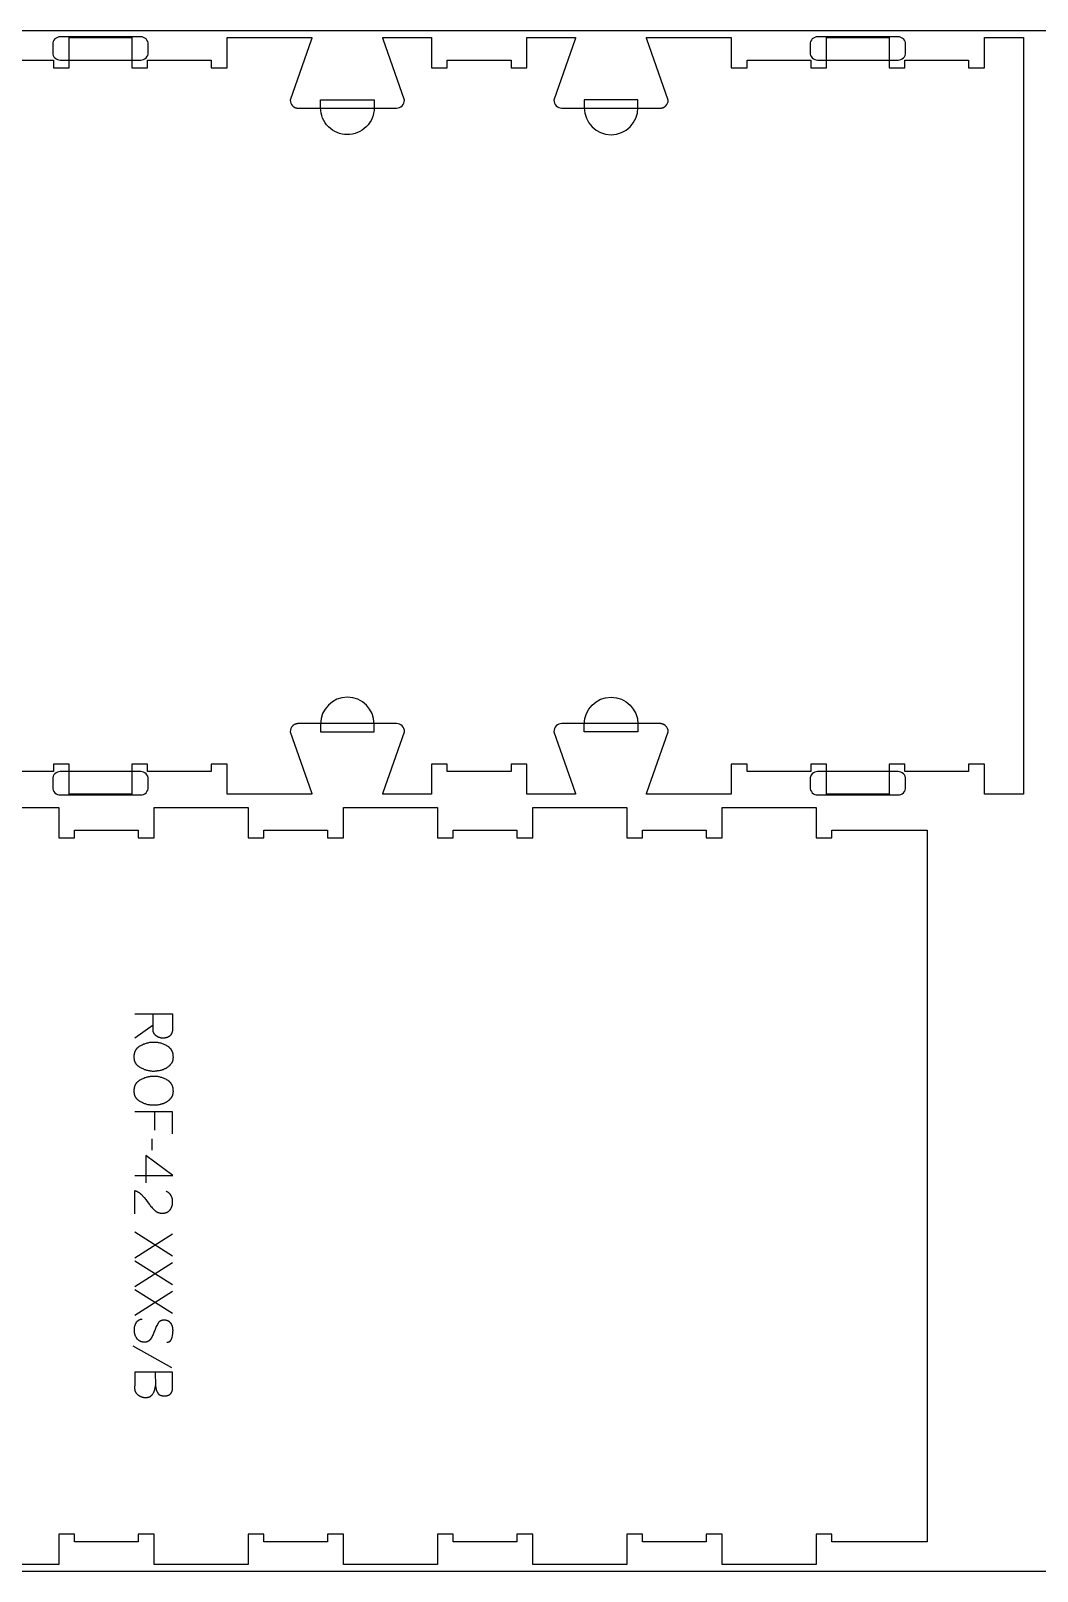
# Model space of a CAD drawing. Extents: x 0 to 4485, y 0 to 17041.
# Drawn here: x 1549 to 2346, y 11996 to 13216 of the extents above; entities that cross this region are included whole.
import ezdxf

# ---------------------------------------------------------------- set-up
doc = ezdxf.new("R2010")
doc.units = 0
for name, color, linetype in [('0_SHEET_SPRUCEPLY_2440X122', 1, 'CONTINUOUS'), ('1_ANYTOOL_1MMDEEP_LABELS_S', 2, 'CONTINUOUS'), ('4_ANYTOOL_CUTTHROUGH_OUTSI', 5, 'CONTINUOUS'), ('5_ANYTOOL_HALF_MILL_9MM_IN', 3, 'CONTINUOUS')]:
    doc.layers.add(name, color=color, linetype=linetype)

msp = doc.modelspace()

# ---------------------------------------------------------------- linework, layer by layer
at = {"layer": '0_SHEET_SPRUCEPLY_2440X122'}
msp.add_lwpolyline([(371.7, 13215.6), (371.7, 11995.6), (2811.7, 11995.6), (2811.7, 13215.6)], close=True, dxfattribs=at)
at = {"layer": '1_ANYTOOL_1MMDEEP_LABELS_S', "color": 2}
for points in [[(1631.5, 12437.1), (1661.5, 12437.1), (1661.5, 12425.8), (1661.5, 12425.3), (1661.5, 12424.8), (1661.5, 12424.6), (1661.4, 12424.4), (1661.4, 12424.1), (1661.4, 12423.9), (1661.4, 12423.7), (1661.3, 12423.5), (1661.3, 12423.3), (1661.2, 12423.1), (1661.2, 12422.9), (1661.1, 12422.7), (1661.1, 12422.5), (1661, 12422.3), (1661, 12422.1), (1660.9, 12421.9), (1660.8, 12421.8), (1660.7, 12421.6), (1660.7, 12421.4), (1660.6, 12421.2), (1660.5, 12421.1), (1660.4, 12420.9), (1660.3, 12420.8), (1660.2, 12420.6), (1660.1, 12420.5), (1660, 12420.3), (1659.9, 12420.2), (1659.8, 12420.1), (1659.7, 12419.9), (1659.6, 12419.8), (1659.4, 12419.7), (1659.3, 12419.6), (1659.2, 12419.4), (1659, 12419.3), (1658.9, 12419.2), (1658.7, 12419.1), (1658.6, 12419), (1658.4, 12418.9), (1658.3, 12418.8), (1658.1, 12418.8), (1658, 12418.7), (1657.8, 12418.6), (1657.6, 12418.5), (1657.5, 12418.4), (1657.3, 12418.4), (1657.1, 12418.3), (1656.9, 12418.2), (1656.7, 12418.2), (1656.5, 12418.1), (1656.3, 12418.1), (1656.1, 12418), (1655.9, 12418), (1655.7, 12418), (1655.5, 12417.9), (1655.3, 12417.9), (1655.1, 12417.9), (1654.8, 12417.9), (1654.6, 12417.8), (1654.2, 12417.8), (1653.7, 12417.8), (1653.5, 12417.8), (1653.3, 12417.8), (1653.1, 12417.8), (1653, 12417.8), (1652.8, 12417.9), (1652.6, 12417.9), (1652.5, 12417.9), (1652.3, 12417.9), (1652.1, 12418), (1651.9, 12418), (1651.8, 12418), (1651.6, 12418.1), (1651.5, 12418.1), (1651.3, 12418.2), (1651.1, 12418.2), (1651, 12418.3), (1650.8, 12418.3), (1650.6, 12418.4), (1650.5, 12418.4), (1650.3, 12418.5), (1650.2, 12418.6), (1650, 12418.7), (1649.8, 12418.7), (1649.7, 12418.8), (1649.5, 12418.9), (1649.4, 12419), (1649.2, 12419.1), (1649.1, 12419.2), (1648.9, 12419.3), (1648.8, 12419.4), (1648.6, 12419.5), (1648.5, 12419.6), (1648.3, 12419.7), (1648.2, 12419.8), (1648.1, 12419.9), (1647.9, 12420.1), (1647.8, 12420.2), (1647.7, 12420.3), (1647.6, 12420.4), (1647.4, 12420.6), (1647.3, 12420.7), (1647.2, 12420.8), (1647.1, 12421), (1647, 12421.1), (1646.9, 12421.2), (1646.9, 12421.4), (1646.8, 12421.5), (1646.7, 12421.7), (1646.6, 12421.8), (1646.6, 12422), (1646.5, 12422.1), (1646.4, 12422.3), (1646.4, 12422.4), (1646.3, 12422.6), (1646.3, 12422.8), (1646.2, 12422.9), (1646.2, 12423.1), (1646.2, 12423.3), (1646.1, 12423.5), (1646.1, 12423.6), (1646.1, 12423.8), (1646.1, 12424), (1646, 12424.2), (1646, 12426.1), (1646, 12428.1), (1646, 12437.1)], [(1646, 12428.1), (1631.5, 12417.7)], [(1661.5, 12341.9), (1661.5, 12359.5), (1631.5, 12359.5)], [(1647.5, 12345), (1647.5, 12359.5)], [(1645.4, 12329.2), (1645.3, 12338)], [(1631.5, 12309), (1661.6, 12308.9), (1640.2, 12324.9)], [(1640.2, 12324.9), (1640.2, 12303.2)], [(1631.6, 12278.7), (1631.6, 12297), (1632.1, 12296.9), (1632.3, 12296.8), (1632.5, 12296.7), (1632.7, 12296.6), (1632.9, 12296.6), (1633.2, 12296.5), (1633.4, 12296.4), (1633.6, 12296.3), (1633.8, 12296.2), (1634, 12296.1), (1634.2, 12295.9), (1634.4, 12295.8), (1634.6, 12295.7), (1634.8, 12295.6), (1635, 12295.5), (1635.2, 12295.3), (1635.4, 12295.2), (1635.5, 12295.1), (1635.7, 12294.9), (1635.9, 12294.8), (1636.1, 12294.6), (1636.3, 12294.5), (1636.4, 12294.3), (1636.6, 12294.2), (1636.8, 12294), (1636.9, 12293.9), (1637.1, 12293.7), (1637.3, 12293.5), (1637.4, 12293.3), (1637.7, 12293), (1639, 12291.5), (1640.2, 12290), (1641.3, 12288.5), (1642.4, 12287), (1643, 12286.2), (1643.6, 12285.5), (1644.1, 12284.8), (1644.7, 12284.1), (1645.3, 12283.4), (1645.9, 12282.8), (1646.5, 12282.2), (1647.2, 12281.6), (1647.3, 12281.4), (1647.5, 12281.3), (1647.6, 12281.1), (1647.8, 12281), (1648, 12280.9), (1648.1, 12280.8), (1648.3, 12280.6), (1648.5, 12280.5), (1648.6, 12280.4), (1648.8, 12280.3), (1649, 12280.2), (1649.2, 12280.1), (1649.4, 12280), (1649.6, 12280), (1649.7, 12279.9), (1649.9, 12279.8), (1650.1, 12279.7), (1650.3, 12279.7), (1650.5, 12279.6), (1650.7, 12279.5), (1650.9, 12279.5), (1651.1, 12279.4), (1651.3, 12279.4), (1651.5, 12279.4), (1651.7, 12279.3), (1652, 12279.3), (1652.2, 12279.3), (1652.4, 12279.2), (1652.6, 12279.2), (1652.8, 12279.2), (1653.1, 12279.2), (1653.3, 12279.2), (1653.5, 12279.2), (1653.8, 12279.2), (1654, 12279.2), (1654.3, 12279.2), (1654.5, 12279.3), (1654.7, 12279.3), (1655, 12279.3), (1655.2, 12279.4), (1655.4, 12279.4), (1655.6, 12279.5), (1655.8, 12279.5), (1656, 12279.6), (1656.2, 12279.6), (1656.4, 12279.7), (1656.6, 12279.8), (1656.8, 12279.8), (1657, 12279.9), (1657.2, 12280), (1657.4, 12280.1), (1657.6, 12280.2), (1657.7, 12280.3), (1657.9, 12280.4), (1658.1, 12280.5), (1658.2, 12280.6), (1658.4, 12280.8), (1658.6, 12280.9), (1658.7, 12281), (1658.9, 12281.1), (1659, 12281.3), (1659.1, 12281.4), (1659.3, 12281.6), (1659.4, 12281.7), (1659.5, 12281.9), (1659.7, 12282.1), (1659.8, 12282.2), (1659.9, 12282.4), (1660, 12282.6), (1660.1, 12282.7), (1660.2, 12282.9), (1660.3, 12283.1), (1660.4, 12283.3), (1660.5, 12283.4), (1660.6, 12283.6), (1660.7, 12283.8), (1660.8, 12284), (1660.8, 12284.2), (1660.9, 12284.4), (1661, 12284.6), (1661.1, 12284.8), (1661.1, 12285), (1661.2, 12285.2), (1661.2, 12285.4), (1661.3, 12285.6), (1661.3, 12285.8), (1661.3, 12286.1), (1661.4, 12286.3), (1661.4, 12286.5), (1661.4, 12286.7), (1661.5, 12287), (1661.5, 12287.2), (1661.5, 12287.4), (1661.5, 12287.6), (1661.5, 12288.1), (1661.5, 12288.5), (1661.5, 12288.9), (1661.5, 12289.2), (1661.4, 12289.6), (1661.4, 12289.9), (1661.3, 12290.2), (1661.3, 12290.6), (1661.2, 12290.9), (1661.1, 12291.2), (1661.1, 12291.3), (1661, 12291.5), (1661, 12291.6), (1660.9, 12291.8), (1660.9, 12291.9), (1660.8, 12292.1), (1660.7, 12292.2), (1660.7, 12292.4), (1660.6, 12292.5), (1660.5, 12292.7), (1660.5, 12292.8), (1660.4, 12292.9), (1660.3, 12293.1), (1660.2, 12293.2), (1660.2, 12293.3), (1660.1, 12293.5), (1660, 12293.6), (1659.9, 12293.7), (1659.8, 12293.8), (1659.7, 12294), (1659.6, 12294.1), (1659.5, 12294.2), (1659.4, 12294.3), (1659.3, 12294.4), (1659.2, 12294.6), (1659.1, 12294.7), (1659, 12294.8), (1658.9, 12294.9), (1658.8, 12295), (1658.6, 12295.1), (1658.5, 12295.2), (1658.4, 12295.3), (1658.1, 12295.5), (1657.9, 12295.7), (1657.6, 12295.9), (1657.3, 12296.1), (1657, 12296.3), (1656.7, 12296.4), (1656.4, 12296.6)], [(1661.5, 12245.1), (1631.5, 12264)], [(1631.5, 12243.8), (1661.5, 12262.8)], [(1661.5, 12222.3), (1631.5, 12241.2)], [(1631.5, 12221.1), (1661.5, 12240)], [(1661.5, 12199.6), (1631.5, 12218.5)], [(1631.5, 12198.4), (1661.5, 12217.3)], [(1656.9, 12177), (1657.1, 12177), (1657.2, 12177), (1657.3, 12177), (1657.4, 12177), (1657.5, 12177), (1657.6, 12177), (1657.7, 12177), (1657.7, 12177.1), (1657.8, 12177.1), (1657.9, 12177.1), (1658, 12177.1), (1658.1, 12177.1), (1658.2, 12177.2), (1658.2, 12177.2), (1658.3, 12177.2), (1658.4, 12177.2), (1658.5, 12177.3), (1658.5, 12177.3), (1658.6, 12177.3), (1658.7, 12177.3), (1658.8, 12177.4), (1658.8, 12177.4), (1658.9, 12177.5), (1659, 12177.5), (1659.1, 12177.5), (1659.1, 12177.6), (1659.2, 12177.6), (1659.3, 12177.7), (1659.3, 12177.7), (1659.4, 12177.8), (1659.4, 12177.8), (1659.5, 12177.9), (1659.6, 12177.9), (1659.6, 12178), (1659.7, 12178), (1659.7, 12178.1), (1659.8, 12178.2), (1659.9, 12178.2), (1659.9, 12178.3), (1660, 12178.3), (1660, 12178.4), (1660.1, 12178.5), (1660.1, 12178.5), (1660.2, 12178.6), (1660.2, 12178.7), (1660.3, 12178.8), (1660.3, 12178.8), (1660.4, 12178.9), (1660.4, 12179), (1660.4, 12179.1), (1660.5, 12179.2), (1660.6, 12179.3), (1660.6, 12179.5), (1660.7, 12179.7), (1660.8, 12179.9), (1660.9, 12180.1), (1660.9, 12180.3), (1661.1, 12181.1), (1661.3, 12181.9), (1661.5, 12182.7), (1661.6, 12183.4), (1661.7, 12183.8), (1661.7, 12184.2), (1661.8, 12184.6), (1661.8, 12184.9), (1661.8, 12185.3), (1661.8, 12185.7), (1661.9, 12186), (1661.9, 12186.4), (1661.9, 12186.6), (1661.8, 12186.8), (1661.8, 12187), (1661.8, 12187.2), (1661.8, 12187.3), (1661.8, 12187.5), (1661.8, 12187.7), (1661.7, 12187.9), (1661.7, 12188.1), (1661.7, 12188.3), (1661.6, 12188.5), (1661.6, 12188.6), (1661.6, 12188.8), (1661.5, 12189), (1661.5, 12189.2), (1661.4, 12189.3), (1661.3, 12189.5), (1661.3, 12189.7), (1661.2, 12189.9), (1661.1, 12190), (1661.1, 12190.2), (1661, 12190.4), (1660.9, 12190.5), (1660.8, 12190.7), (1660.7, 12190.9), (1660.7, 12191), (1660.6, 12191.2), (1660.5, 12191.4), (1660.4, 12191.5), (1660.3, 12191.7), (1660.1, 12191.8), (1660, 12192), (1659.9, 12192.1), (1659.8, 12192.3), (1659.7, 12192.4), (1659.6, 12192.6), (1659.4, 12192.7), (1659.3, 12192.8), (1659.2, 12193), (1659, 12193.1), (1658.9, 12193.2), (1658.7, 12193.3), (1658.6, 12193.4), (1658.4, 12193.5), (1658.3, 12193.6), (1658.1, 12193.7), (1658, 12193.8), (1657.8, 12193.9), (1657.7, 12193.9), (1657.5, 12194), (1657.3, 12194.1), (1657.1, 12194.1), (1657, 12194.2), (1656.8, 12194.2), (1656.6, 12194.3), (1656.4, 12194.3), (1656.2, 12194.4), (1656, 12194.4), (1655.8, 12194.4), (1655.6, 12194.4), (1655.4, 12194.5), (1655.2, 12194.5), (1655, 12194.5), (1654.8, 12194.5), (1654.6, 12194.5), (1654.4, 12194.5), (1654.2, 12194.5), (1654, 12194.4), (1653.8, 12194.4), (1653.6, 12194.4), (1653.4, 12194.3), (1653.2, 12194.3), (1653, 12194.3), (1652.8, 12194.2), (1652.7, 12194.1), (1652.5, 12194.1), (1652.4, 12194.1), (1652.3, 12194), (1652.2, 12194), (1652.2, 12193.9), (1652.1, 12193.9), (1652, 12193.9), (1651.9, 12193.8), (1651.8, 12193.8), (1651.7, 12193.7), (1651.7, 12193.7), (1651.6, 12193.6), (1651.5, 12193.6), (1651.4, 12193.5), (1651.4, 12193.5), (1651.3, 12193.4), (1651.2, 12193.4), (1651.2, 12193.3), (1651.1, 12193.3), (1651, 12193.2), (1650.9, 12193.1), (1650.9, 12193.1), (1650.8, 12193), (1650.7, 12193), (1650.7, 12192.9), (1650.6, 12192.8), (1650.4, 12192.6), (1650.3, 12192.5), (1650.2, 12192.3), (1650.1, 12192.2), (1650, 12192), (1649.9, 12191.8), (1649.8, 12191.7), (1649.4, 12190.9), (1649, 12190.2), (1648.6, 12189.5), (1648.3, 12188.7), (1647.9, 12187.9), (1647.6, 12187.1), (1647.3, 12186.3), (1647, 12185.5), (1646.7, 12184.7), (1646.3, 12183.9), (1646, 12183.1), (1645.6, 12182.3), (1645.2, 12181.6), (1644.9, 12180.8), (1644.4, 12180.1), (1644, 12179.4), (1643.9, 12179.3), (1643.8, 12179.1), (1643.7, 12179), (1643.6, 12178.9), (1643.6, 12178.8), (1643.5, 12178.7), (1643.4, 12178.7), (1643.4, 12178.6), (1643.3, 12178.5), (1643.2, 12178.5), (1643.2, 12178.4), (1643.1, 12178.3), (1643, 12178.3), (1643, 12178.2), (1642.9, 12178.2), (1642.8, 12178.1), (1642.8, 12178), (1642.7, 12178), (1642.6, 12177.9), (1642.5, 12177.9), (1642.5, 12177.8), (1642.4, 12177.8), (1642.3, 12177.7), (1642.2, 12177.7), (1642.1, 12177.7), (1642.1, 12177.6), (1642, 12177.6), (1641.9, 12177.5), (1641.8, 12177.5), (1641.7, 12177.5), (1641.6, 12177.4), (1641.6, 12177.4), (1641.5, 12177.4), (1641.4, 12177.3), (1641.3, 12177.3), (1641.2, 12177.3), (1641.1, 12177.2), (1640.9, 12177.2), (1640.7, 12177.1), (1640.5, 12177.1), (1640.3, 12177.1), (1640.1, 12177.1), (1639.9, 12177), (1639.7, 12177), (1639.5, 12177), (1639.3, 12177), (1639, 12177), (1638.8, 12177), (1638.6, 12177), (1638.4, 12177.1), (1638.1, 12177.1), (1637.9, 12177.1), (1637.7, 12177.2), (1637.5, 12177.2), (1637.3, 12177.2), (1637, 12177.3), (1636.8, 12177.3), (1636.6, 12177.4), (1636.4, 12177.5), (1636.2, 12177.5), (1636.1, 12177.6), (1635.9, 12177.7), (1635.7, 12177.8), (1635.5, 12177.9), (1635.3, 12178), (1635.2, 12178.1), (1635, 12178.2), (1634.8, 12178.3), (1634.7, 12178.4), (1634.5, 12178.5), (1634.4, 12178.7), (1634.2, 12178.8), (1634.1, 12178.9), (1633.9, 12179.1), (1633.8, 12179.2), (1633.7, 12179.4), (1633.5, 12179.5), (1633.4, 12179.7), (1633.3, 12179.9), (1633.2, 12180), (1633, 12180.2), (1632.8, 12180.6), (1632.6, 12180.9), (1632.4, 12181.3), (1632.2, 12181.7), (1632.1, 12182), (1631.9, 12182.4), (1631.8, 12182.6), (1631.8, 12182.8), (1631.7, 12183), (1631.7, 12183.2), (1631.6, 12183.4), (1631.5, 12183.6), (1631.5, 12183.8), (1631.5, 12184), (1631.4, 12184.2), (1631.4, 12184.4), (1631.3, 12184.6), (1631.3, 12184.8), (1631.3, 12185), (1631.2, 12185.2), (1631.2, 12185.6), (1631.2, 12186), (1631.2, 12186.4), (1631.2, 12186.8), (1631.2, 12187.2), (1631.2, 12187.6), (1631.3, 12188), (1631.3, 12188.4), (1631.4, 12188.8), (1631.4, 12189.2), (1631.5, 12189.6), (1631.6, 12190), (1631.8, 12190.3), (1631.9, 12190.7), (1632, 12191.1), (1632.2, 12191.4), (1632.3, 12191.8), (1632.5, 12192.1), (1632.7, 12192.5), (1632.8, 12192.6), (1632.9, 12192.8), (1633, 12193), (1633.1, 12193.1), (1633.2, 12193.3), (1633.4, 12193.4), (1633.5, 12193.5), (1633.6, 12193.7), (1633.7, 12193.8), (1633.9, 12193.9), (1634, 12194), (1634.1, 12194.1), (1634.2, 12194.2), (1634.2, 12194.2), (1634.3, 12194.3), (1634.4, 12194.3), (1634.5, 12194.4), (1634.5, 12194.4), (1634.6, 12194.5), (1634.7, 12194.5), (1634.7, 12194.6), (1634.8, 12194.6), (1634.9, 12194.6), (1635, 12194.7), (1635, 12194.7), (1635.1, 12194.8), (1635.2, 12194.8), (1635.3, 12194.8), (1635.4, 12194.9), (1635.4, 12194.9), (1635.5, 12194.9), (1635.6, 12194.9), (1635.8, 12195), (1635.9, 12195), (1636.1, 12195.1), (1636.3, 12195.1), (1636.5, 12195.1), (1636.6, 12195.2), (1636.8, 12195.2), (1637, 12195.2), (1637.2, 12195.2), (1637.4, 12195.2)], [(1661, 12156.7), (1630.3, 12173.9)], [(1661.5, 12153.3), (1631.5, 12153.3), (1631.5, 12143.6), (1631.4, 12141), (1631.4, 12140.8), (1631.4, 12140.6), (1631.4, 12140.4), (1631.4, 12140.1), (1631.5, 12139.9), (1631.5, 12139.7), (1631.5, 12139.5), (1631.5, 12139.3), (1631.6, 12139.1), (1631.6, 12138.9), (1631.7, 12138.7), (1631.7, 12138.5), (1631.8, 12138.3), (1631.9, 12138.1), (1631.9, 12137.9), (1632, 12137.8), (1632.1, 12137.6), (1632.2, 12137.4), (1632.3, 12137.2), (1632.4, 12137.1), (1632.5, 12136.9), (1632.6, 12136.7), (1632.7, 12136.6), (1632.8, 12136.4), (1633, 12136.3), (1633.1, 12136.1), (1633.2, 12136), (1633.4, 12135.8), (1633.5, 12135.7), (1633.7, 12135.5), (1633.9, 12135.4), (1634, 12135.3), (1634.2, 12135.1), (1634.4, 12135), (1634.5, 12134.9), (1634.7, 12134.8), (1634.9, 12134.7), (1635.1, 12134.6), (1635.2, 12134.5), (1635.4, 12134.4), (1635.6, 12134.3), (1635.8, 12134.2), (1636, 12134.1), (1636.1, 12134), (1636.3, 12133.9), (1636.5, 12133.9), (1636.7, 12133.8), (1636.9, 12133.7), (1637.1, 12133.7), (1637.3, 12133.6), (1637.5, 12133.5), (1637.6, 12133.5), (1637.8, 12133.4), (1638, 12133.4), (1638.2, 12133.4), (1638.4, 12133.3), (1638.6, 12133.3), (1638.8, 12133.3), (1639, 12133.2), (1639.2, 12133.2), (1639.4, 12133.2), (1639.6, 12133.2), (1639.8, 12133.2), (1640, 12133.2), (1640.3, 12133.2), (1640.5, 12133.2), (1640.8, 12133.2), (1641, 12133.2), (1641.3, 12133.3), (1641.5, 12133.3), (1641.7, 12133.3), (1641.9, 12133.4), (1642.2, 12133.4), (1642.4, 12133.5), (1642.6, 12133.5), (1642.8, 12133.6), (1643, 12133.7), (1643.2, 12133.8), (1643.4, 12133.8), (1643.5, 12133.9), (1643.6, 12134), (1643.7, 12134), (1643.8, 12134.1), (1643.9, 12134.1), (1644, 12134.2), (1644.1, 12134.2), (1644.2, 12134.3), (1644.2, 12134.3), (1644.3, 12134.4), (1644.4, 12134.5), (1644.5, 12134.5), (1644.6, 12134.6), (1644.6, 12134.6), (1644.7, 12134.7), (1644.8, 12134.8), (1644.9, 12134.8), (1644.9, 12134.9), (1645, 12135), (1645.1, 12135), (1645.1, 12135.1), (1645.2, 12135.2), (1645.3, 12135.3), (1645.4, 12135.4), (1645.5, 12135.6), (1645.7, 12135.8), (1645.8, 12135.9), (1645.9, 12136.1), (1646.1, 12136.5), (1646.3, 12136.9), (1646.5, 12137.2), (1646.7, 12137.6), (1646.9, 12138), (1647, 12138.4), (1647.2, 12138.8), (1647.3, 12139.2), (1647.4, 12139.6), (1647.5, 12140.1), (1647.6, 12140.5), (1647.7, 12140.9), (1647.8, 12141.4), (1647.9, 12141.8), (1647.9, 12142.3), (1648, 12142.7)], [(1647.8, 12153.3), (1648, 12142.7), (1648, 12142.3), (1648, 12141.9), (1648.1, 12141.5), (1648.1, 12141.1), (1648.2, 12140.8), (1648.3, 12140.4), (1648.4, 12140), (1648.5, 12139.7), (1648.6, 12139.3), (1648.7, 12139), (1648.8, 12138.6), (1648.9, 12138.3), (1649.1, 12138), (1649.2, 12137.6), (1649.4, 12137.3), (1649.5, 12137), (1649.6, 12136.9), (1649.6, 12136.8), (1649.7, 12136.8), (1649.7, 12136.7), (1649.8, 12136.6), (1649.8, 12136.5), (1649.9, 12136.5), (1649.9, 12136.4), (1650, 12136.3), (1650, 12136.3), (1650.1, 12136.2), (1650.1, 12136.1), (1650.2, 12136.1), (1650.3, 12136), (1650.3, 12136), (1650.4, 12135.9), (1650.5, 12135.8), (1650.5, 12135.8), (1650.6, 12135.7), (1650.7, 12135.7), (1650.7, 12135.6), (1650.8, 12135.6), (1650.9, 12135.5), (1650.9, 12135.5), (1651, 12135.4), (1651.1, 12135.4), (1651.2, 12135.3), (1651.3, 12135.3), (1651.3, 12135.2), (1651.4, 12135.2), (1651.5, 12135.1), (1651.6, 12135.1), (1651.7, 12135.1), (1651.8, 12135), (1651.9, 12135), (1652.1, 12134.9), (1652.3, 12134.8), (1652.5, 12134.8), (1652.7, 12134.7), (1652.9, 12134.7), (1653.1, 12134.6), (1653.4, 12134.6), (1653.6, 12134.6), (1653.8, 12134.5), (1654, 12134.5), (1654.3, 12134.5), (1654.5, 12134.5), (1654.8, 12134.5), (1655, 12134.5), (1655.4, 12134.5), (1655.6, 12134.5), (1655.8, 12134.5), (1656, 12134.5), (1656.2, 12134.5), (1656.4, 12134.6), (1656.6, 12134.6), (1656.7, 12134.6), (1656.9, 12134.6), (1657.1, 12134.7), (1657.2, 12134.7), (1657.4, 12134.8), (1657.6, 12134.8), (1657.7, 12134.8), (1657.9, 12134.9), (1658, 12135), (1658.2, 12135), (1658.3, 12135.1), (1658.5, 12135.1), (1658.6, 12135.2), (1658.7, 12135.3), (1658.9, 12135.3), (1659, 12135.4), (1659.1, 12135.5), (1659.2, 12135.6), (1659.4, 12135.7), (1659.5, 12135.8), (1659.6, 12135.9), (1659.7, 12136), (1659.8, 12136.1), (1659.9, 12136.2), (1660, 12136.3), (1660.1, 12136.4), (1660.2, 12136.5), (1660.3, 12136.6), (1660.4, 12136.7), (1660.4, 12136.8), (1660.5, 12137), (1660.6, 12137.1), (1660.7, 12137.2), (1660.7, 12137.4), (1660.8, 12137.5), (1660.9, 12137.6), (1660.9, 12137.8), (1661, 12137.9), (1661.1, 12138.1), (1661.1, 12138.2), (1661.2, 12138.4), (1661.2, 12138.6), (1661.2, 12138.7), (1661.3, 12138.9), (1661.3, 12139.1), (1661.4, 12139.2), (1661.4, 12139.4), (1661.4, 12139.6), (1661.4, 12139.8), (1661.5, 12140), (1661.5, 12140.2), (1661.5, 12140.4), (1661.5, 12140.8), (1661.5, 12141.2), (1661.5, 12153.3)]]:
    msp.add_lwpolyline(points, dxfattribs=at)
for points in [[(1661.9, 12402.7), (1661.9, 12402.3), (1661.8, 12401.9), (1661.8, 12401.6), (1661.8, 12401.2), (1661.7, 12401.1), (1661.7, 12400.9), (1661.7, 12400.7), (1661.6, 12400.6), (1661.6, 12400.4), (1661.6, 12400.2), (1661.5, 12400.1), (1661.5, 12399.9), (1661.4, 12399.7), (1661.4, 12399.6), (1661.3, 12399.4), (1661.3, 12399.3), (1661.2, 12399.1), (1661.2, 12399), (1661.1, 12398.8), (1661, 12398.7), (1661, 12398.5), (1660.9, 12398.4), (1660.8, 12398.3), (1660.7, 12398.1), (1660.6, 12398), (1660.6, 12397.8), (1660.5, 12397.7), (1660.4, 12397.6), (1660.2, 12397.3), (1660, 12397.1), (1659.8, 12396.8), (1659.6, 12396.6), (1659.4, 12396.3), (1659.2, 12396.1), (1658.9, 12395.9), (1658.7, 12395.7), (1658.5, 12395.5), (1658.2, 12395.2), (1658, 12395), (1657.7, 12394.9), (1657.5, 12394.7), (1657.2, 12394.5), (1656.9, 12394.3), (1656.6, 12394.1), (1656.3, 12394), (1656.1, 12393.8), (1655.8, 12393.7), (1655.5, 12393.5), (1655.2, 12393.4), (1654.9, 12393.2), (1654.5, 12393.1), (1654.2, 12393), (1653.9, 12392.8), (1653.6, 12392.7), (1653.3, 12392.6), (1653, 12392.5), (1652.6, 12392.4), (1652.3, 12392.3), (1652, 12392.2), (1651.6, 12392.2), (1650.9, 12392), (1650.3, 12391.9), (1649.6, 12391.8), (1648.9, 12391.7), (1648.3, 12391.6), (1647.6, 12391.6), (1647, 12391.5), (1646.3, 12391.5), (1645.7, 12391.5), (1645.1, 12391.6), (1644.4, 12391.6), (1643.8, 12391.7), (1643.2, 12391.8), (1642.5, 12391.9), (1641.9, 12392.1), (1641.2, 12392.2), (1640.6, 12392.4), (1640, 12392.6), (1639.3, 12392.8), (1638.7, 12393.1), (1638.1, 12393.4), (1637.4, 12393.7), (1636.8, 12394), (1636.1, 12394.3), (1635.8, 12394.5), (1635.5, 12394.7), (1635.2, 12394.8), (1634.9, 12395), (1634.7, 12395.2), (1634.4, 12395.5), (1634.2, 12395.7), (1633.9, 12395.9), (1633.8, 12396), (1633.7, 12396.1), (1633.6, 12396.2), (1633.5, 12396.3), (1633.3, 12396.5), (1633.2, 12396.6), (1633.1, 12396.7), (1633, 12396.8), (1632.9, 12397), (1632.8, 12397.1), (1632.7, 12397.2), (1632.7, 12397.3), (1632.6, 12397.5), (1632.5, 12397.6), (1632.4, 12397.7), (1632.3, 12397.9), (1632.2, 12398), (1632.2, 12398.1), (1632.1, 12398.3), (1632, 12398.4), (1631.9, 12398.6), (1631.9, 12398.7), (1631.8, 12398.9), (1631.8, 12399), (1631.7, 12399.2), (1631.6, 12399.3), (1631.6, 12399.5), (1631.5, 12399.6), (1631.4, 12399.9), (1631.4, 12400.2), (1631.3, 12400.6), (1631.2, 12400.9), (1631.2, 12401.2), (1631.1, 12401.6), (1631.1, 12401.9), (1631.1, 12402.3), (1631, 12402.7), (1631, 12403), (1631, 12403.4), (1631.1, 12403.8), (1631.1, 12404.2), (1631.1, 12404.5), (1631.2, 12404.9), (1631.2, 12405.2), (1631.3, 12405.6), (1631.4, 12405.9), (1631.5, 12406.2), (1631.5, 12406.5), (1631.6, 12406.7), (1631.7, 12406.9), (1631.7, 12407), (1631.8, 12407.2), (1631.8, 12407.3), (1631.9, 12407.5), (1632, 12407.6), (1632, 12407.8), (1632.1, 12407.9), (1632.2, 12408.1), (1632.3, 12408.2), (1632.3, 12408.3), (1632.4, 12408.5), (1632.5, 12408.6), (1632.6, 12408.8), (1632.7, 12408.9), (1632.8, 12409), (1632.9, 12409.2), (1633, 12409.3), (1633.1, 12409.4), (1633.2, 12409.5), (1633.3, 12409.7), (1633.4, 12409.8), (1633.5, 12409.9), (1633.6, 12410), (1633.7, 12410.1), (1633.8, 12410.3), (1634, 12410.4), (1634.1, 12410.5), (1634.2, 12410.6), (1634.5, 12410.8), (1634.7, 12411), (1635, 12411.2), (1635.3, 12411.4), (1635.6, 12411.6), (1635.9, 12411.8), (1636.2, 12412), (1636.9, 12412.3), (1637.5, 12412.6), (1638.2, 12412.9), (1638.8, 12413.2), (1639.5, 12413.4), (1640.1, 12413.6), (1640.8, 12413.9), (1641.4, 12414), (1642.1, 12414.2), (1642.7, 12414.3), (1643.4, 12414.5), (1644, 12414.6), (1644.7, 12414.6), (1645.3, 12414.7), (1646, 12414.7), (1646.6, 12414.7), (1647.3, 12414.7), (1648, 12414.7), (1648.7, 12414.6), (1649.4, 12414.5), (1650.1, 12414.4), (1650.7, 12414.3), (1651.4, 12414.2), (1652, 12414), (1652.7, 12413.8), (1653.3, 12413.6), (1653.9, 12413.4), (1654.6, 12413.1), (1655.2, 12412.8), (1655.8, 12412.5), (1656.4, 12412.2), (1657, 12411.8), (1657.3, 12411.6), (1657.6, 12411.5), (1657.9, 12411.3), (1658.2, 12411.1), (1658.4, 12410.8), (1658.7, 12410.6), (1658.9, 12410.4), (1659.1, 12410.2), (1659.3, 12410.1), (1659.4, 12409.9), (1659.5, 12409.8), (1659.6, 12409.7), (1659.7, 12409.6), (1659.8, 12409.4), (1659.9, 12409.3), (1660, 12409.2), (1660.1, 12409.1), (1660.2, 12408.9), (1660.2, 12408.8), (1660.3, 12408.7), (1660.4, 12408.5), (1660.5, 12408.4), (1660.6, 12408.2), (1660.7, 12408.1), (1660.7, 12408), (1660.8, 12407.8), (1660.9, 12407.5), (1661.1, 12407.2), (1661.2, 12406.9), (1661.3, 12406.6), (1661.4, 12406.3), (1661.5, 12405.9), (1661.6, 12405.6), (1661.6, 12405.3), (1661.7, 12404.9), (1661.7, 12404.6), (1661.8, 12404.2), (1661.8, 12403.8), (1661.8, 12403.5), (1661.9, 12403.1)], [(1661.9, 12375.7), (1661.9, 12375.4), (1661.8, 12375), (1661.8, 12374.6), (1661.8, 12374.3), (1661.7, 12374.1), (1661.7, 12373.9), (1661.7, 12373.8), (1661.6, 12373.6), (1661.6, 12373.4), (1661.6, 12373.3), (1661.5, 12373.1), (1661.5, 12372.9), (1661.4, 12372.8), (1661.4, 12372.6), (1661.3, 12372.5), (1661.3, 12372.3), (1661.2, 12372.2), (1661.2, 12372), (1661.1, 12371.9), (1661, 12371.7), (1661, 12371.6), (1660.9, 12371.4), (1660.8, 12371.3), (1660.7, 12371.2), (1660.6, 12371), (1660.6, 12370.9), (1660.5, 12370.8), (1660.4, 12370.6), (1660.2, 12370.4), (1660, 12370.1), (1659.8, 12369.9), (1659.6, 12369.6), (1659.4, 12369.4), (1659.2, 12369.2), (1658.9, 12368.9), (1658.7, 12368.7), (1658.5, 12368.5), (1658.2, 12368.3), (1658, 12368.1), (1657.7, 12367.9), (1657.5, 12367.7), (1657.2, 12367.5), (1656.9, 12367.3), (1656.6, 12367.2), (1656.3, 12367), (1656.1, 12366.8), (1655.8, 12366.7), (1655.5, 12366.5), (1655.2, 12366.4), (1654.9, 12366.3), (1654.5, 12366.1), (1654.2, 12366), (1653.9, 12365.9), (1653.6, 12365.8), (1653.3, 12365.7), (1653, 12365.6), (1652.6, 12365.5), (1652.3, 12365.4), (1652, 12365.3), (1651.6, 12365.2), (1650.9, 12365.1), (1650.3, 12364.9), (1649.6, 12364.8), (1648.9, 12364.7), (1648.3, 12364.7), (1647.6, 12364.6), (1647, 12364.6), (1646.3, 12364.6), (1645.7, 12364.6), (1645.1, 12364.6), (1644.4, 12364.7), (1643.8, 12364.8), (1643.2, 12364.9), (1642.5, 12365), (1641.9, 12365.1), (1641.2, 12365.3), (1640.6, 12365.5), (1640, 12365.7), (1639.3, 12365.9), (1638.7, 12366.1), (1638.1, 12366.4), (1637.4, 12366.7), (1636.8, 12367), (1636.1, 12367.3), (1635.8, 12367.5), (1635.5, 12367.7), (1635.2, 12367.9), (1634.9, 12368.1), (1634.7, 12368.3), (1634.4, 12368.5), (1634.2, 12368.7), (1633.9, 12368.9), (1633.8, 12369), (1633.7, 12369.2), (1633.6, 12369.3), (1633.5, 12369.4), (1633.3, 12369.5), (1633.2, 12369.6), (1633.1, 12369.7), (1633, 12369.9), (1632.9, 12370), (1632.8, 12370.1), (1632.7, 12370.2), (1632.7, 12370.4), (1632.6, 12370.5), (1632.5, 12370.6), (1632.4, 12370.8), (1632.3, 12370.9), (1632.2, 12371), (1632.2, 12371.2), (1632.1, 12371.3), (1632, 12371.5), (1631.9, 12371.6), (1631.9, 12371.8), (1631.8, 12371.9), (1631.8, 12372), (1631.7, 12372.2), (1631.6, 12372.3), (1631.6, 12372.5), (1631.5, 12372.7), (1631.4, 12373), (1631.4, 12373.3), (1631.3, 12373.6), (1631.2, 12373.9), (1631.2, 12374.3), (1631.1, 12374.6), (1631.1, 12375), (1631.1, 12375.3), (1631, 12375.7), (1631, 12376.1), (1631, 12376.4), (1631.1, 12376.8), (1631.1, 12377.2), (1631.1, 12377.6), (1631.2, 12377.9), (1631.2, 12378.3), (1631.3, 12378.6), (1631.4, 12378.9), (1631.5, 12379.3), (1631.5, 12379.6), (1631.6, 12379.8), (1631.7, 12379.9), (1631.7, 12380.1), (1631.8, 12380.2), (1631.8, 12380.4), (1631.9, 12380.5), (1632, 12380.7), (1632, 12380.8), (1632.1, 12381), (1632.2, 12381.1), (1632.3, 12381.2), (1632.3, 12381.4), (1632.4, 12381.5), (1632.5, 12381.7), (1632.6, 12381.8), (1632.7, 12381.9), (1632.8, 12382.1), (1632.9, 12382.2), (1633, 12382.3), (1633.1, 12382.5), (1633.2, 12382.6), (1633.3, 12382.7), (1633.4, 12382.8), (1633.5, 12382.9), (1633.6, 12383.1), (1633.7, 12383.2), (1633.8, 12383.3), (1634, 12383.4), (1634.1, 12383.5), (1634.2, 12383.6), (1634.5, 12383.8), (1634.7, 12384.1), (1635, 12384.3), (1635.3, 12384.5), (1635.6, 12384.6), (1635.9, 12384.8), (1636.2, 12385), (1636.9, 12385.3), (1637.5, 12385.7), (1638.2, 12385.9), (1638.8, 12386.2), (1639.5, 12386.5), (1640.1, 12386.7), (1640.8, 12386.9), (1641.4, 12387.1), (1642.1, 12387.2), (1642.7, 12387.4), (1643.4, 12387.5), (1644, 12387.6), (1644.7, 12387.7), (1645.3, 12387.7), (1646, 12387.8), (1646.6, 12387.8), (1647.3, 12387.8), (1648, 12387.7), (1648.7, 12387.7), (1649.4, 12387.6), (1650.1, 12387.5), (1650.7, 12387.4), (1651.4, 12387.2), (1652, 12387), (1652.7, 12386.9), (1653.3, 12386.6), (1653.9, 12386.4), (1654.6, 12386.1), (1655.2, 12385.9), (1655.8, 12385.6), (1656.4, 12385.2), (1657, 12384.9), (1657.3, 12384.7), (1657.6, 12384.5), (1657.9, 12384.3), (1658.2, 12384.1), (1658.4, 12383.9), (1658.7, 12383.7), (1658.9, 12383.4), (1659.1, 12383.2), (1659.3, 12383.1), (1659.4, 12383), (1659.5, 12382.9), (1659.6, 12382.7), (1659.7, 12382.6), (1659.8, 12382.5), (1659.9, 12382.4), (1660, 12382.2), (1660.1, 12382.1), (1660.2, 12382), (1660.2, 12381.8), (1660.3, 12381.7), (1660.4, 12381.6), (1660.5, 12381.4), (1660.6, 12381.3), (1660.7, 12381.1), (1660.7, 12381), (1660.8, 12380.9), (1660.9, 12380.6), (1661.1, 12380.3), (1661.2, 12379.9), (1661.3, 12379.6), (1661.4, 12379.3), (1661.5, 12379), (1661.6, 12378.6), (1661.6, 12378.3), (1661.7, 12378), (1661.7, 12377.6), (1661.8, 12377.2), (1661.8, 12376.9), (1661.8, 12376.5), (1661.9, 12376.1)]]:
    msp.add_lwpolyline(points, close=True, dxfattribs=at)
at = {"layer": '4_ANYTOOL_CUTTHROUGH_OUTSI', "color": 5}
msp.add_lwpolyline([(1516.6, 13192.4), (1567.1, 13192.4), (1567.1, 13186.4), (1579.6, 13186.4), (1579.6, 13186.6), (1579.6, 13210.4), (1629.1, 13210.4), (1629.1, 13186.6), (1629.1, 13186.4), (1641.6, 13186.4), (1641.6, 13192.4), (1692.1, 13192.4), (1692.1, 13186.4), (1704.6, 13186.4), (1704.6, 13210.4), (1771.8, 13210.4), (1771.8, 13210.4, -0.061485), (1771.6, 13209), (1754.7, 13160.7), (1754.7, 13160.7), (1754.7, 13160.6), (1754.7, 13160.6, 0.198912), (1756.5, 13156.2), (1756.6, 13156.1), (1756.7, 13156), (1756.8, 13155.9), (1756.9, 13155.8), (1757.1, 13155.7), (1757.2, 13155.6), (1757.3, 13155.5), (1757.4, 13155.4), (1757.6, 13155.3), (1757.7, 13155.3), (1757.8, 13155.2), (1758, 13155.1), (1758.1, 13155), (1758.2, 13155), (1758.4, 13154.9), (1758.5, 13154.8), (1758.7, 13154.8), (1758.8, 13154.7), (1759, 13154.7), (1759.1, 13154.6), (1759.3, 13154.6), (1759.4, 13154.6), (1759.6, 13154.5), (1759.7, 13154.5), (1759.9, 13154.5), (1760, 13154.4), (1760.2, 13154.4), (1760.3, 13154.4), (1760.5, 13154.4), (1760.6, 13154.4), (1760.8, 13154.4), (1760.9, 13154.4), (1838.9, 13154.4, 0.414214), (1845.2, 13160.6), (1845.2, 13160.7), (1845.2, 13160.7), (1828.3, 13209), (1828.3, 13209, -0.061485), (1828, 13210.4), (1866.6, 13210.4), (1866.6, 13186.6), (1866.6, 13186.4), (1879.1, 13186.4), (1879.1, 13192.4), (1929.6, 13192.4), (1929.6, 13186.4), (1942.1, 13186.4), (1942.1, 13186.6), (1942.1, 13210.4), (1980.7, 13210.4), (1980.7, 13210.4, -0.061485), (1980.5, 13209), (1963.6, 13160.7), (1963.6, 13160.7), (1963.6, 13160.6), (1963.6, 13160.6, 0.414214), (1969.8, 13154.4), (2047.8, 13154.4), (2048, 13154.4), (2048.1, 13154.4), (2048.3, 13154.4), (2048.4, 13154.4), (2048.6, 13154.4), (2048.7, 13154.4), (2048.9, 13154.5), (2049, 13154.5), (2049.2, 13154.5), (2049.3, 13154.6), (2049.5, 13154.6), (2049.6, 13154.6), (2049.8, 13154.7), (2049.9, 13154.7), (2050.1, 13154.8), (2050.2, 13154.8), (2050.4, 13154.9), (2050.5, 13155), (2050.6, 13155), (2050.8, 13155.1), (2050.9, 13155.2), (2051, 13155.3), (2051.2, 13155.3), (2051.3, 13155.4), (2051.4, 13155.5), (2051.6, 13155.6), (2051.7, 13155.7), (2051.8, 13155.8), (2051.9, 13155.9), (2052, 13156), (2052.1, 13156.1), (2052.2, 13156.2, 0.198912), (2054.1, 13160.6), (2054.1, 13160.7), (2054.1, 13160.7), (2037.2, 13209), (2037.2, 13209, -0.061485), (2036.9, 13210.4), (2104.1, 13210.4), (2104.1, 13186.6), (2104.1, 13186.4), (2116.6, 13186.4), (2116.6, 13192.4), (2167.1, 13192.4), (2167.1, 13186.4), (2179.6, 13186.4), (2179.6, 13210.4), (2229.1, 13210.4), (2229.1, 13186.6), (2229.1, 13186.4), (2241.6, 13186.4), (2241.6, 13192.4), (2292.1, 13192.4), (2292.1, 13186.4), (2304.6, 13186.4), (2304.6, 13186.6), (2304.6, 13210.4), (2335.6, 13210.4), (2335.6, 12610.9), (2304.6, 12610.9), (2304.6, 12634.6), (2304.6, 12634.9), (2292.1, 12634.9), (2292.1, 12628.9), (2241.6, 12628.9), (2241.6, 12634.9), (2229.1, 12634.9), (2229.1, 12610.9), (2179.6, 12610.9), (2179.6, 12634.9), (2167.1, 12634.9), (2167.1, 12628.9), (2116.6, 12628.9), (2116.6, 12634.9), (2104.1, 12634.9), (2104.1, 12610.9), (2036.9, 12610.9), (2036.9, 12610.9, -0.061485), (2037.2, 12612.3), (2054.1, 12660.5), (2054.1, 12660.6), (2054.1, 12660.6), (2054.1, 12660.6, 0.198912), (2052.2, 12665), (2052.1, 12665.1), (2052, 12665.2), (2051.9, 12665.3), (2051.8, 12665.4), (2051.7, 12665.5), (2051.6, 12665.6), (2051.4, 12665.7), (2051.3, 12665.8), (2051.2, 12665.9), (2051, 12666), (2050.9, 12666.1), (2050.8, 12666.1), (2050.6, 12666.2), (2050.5, 12666.3), (2050.4, 12666.3), (2050.2, 12666.4), (2050.1, 12666.4), (2049.9, 12666.5), (2049.8, 12666.6), (2049.6, 12666.6), (2049.5, 12666.6), (2049.3, 12666.7), (2049.2, 12666.7), (2049, 12666.7), (2048.9, 12666.8), (2048.7, 12666.8), (2048.6, 12666.8), (2048.4, 12666.8), (2048.3, 12666.9), (2048.1, 12666.9), (2048, 12666.9), (2047.8, 12666.9), (1969.8, 12666.9, 0.414214), (1963.6, 12660.6), (1963.6, 12660.6), (1963.6, 12660.5), (1980.5, 12612.3), (1980.5, 12612.3, -0.061485), (1980.7, 12610.9), (1942.1, 12610.9), (1942.1, 12634.6), (1942.1, 12634.9), (1929.6, 12634.9), (1929.6, 12628.9), (1879.1, 12628.9), (1879.1, 12634.9), (1866.6, 12634.9), (1866.6, 12610.9), (1828, 12610.9), (1828, 12610.9, -0.061485), (1828.3, 12612.3), (1845.2, 12660.5), (1845.2, 12660.6), (1845.2, 12660.6), (1845.2, 12660.6, 0.414214), (1838.9, 12666.9), (1760.9, 12666.9), (1760.8, 12666.9), (1760.6, 12666.9), (1760.5, 12666.9), (1760.3, 12666.8), (1760.2, 12666.8), (1760, 12666.8), (1759.9, 12666.8), (1759.7, 12666.7), (1759.6, 12666.7), (1759.4, 12666.7), (1759.3, 12666.6), (1759.1, 12666.6), (1759, 12666.6), (1758.8, 12666.5), (1758.7, 12666.4), (1758.5, 12666.4), (1758.4, 12666.3), (1758.2, 12666.3), (1758.1, 12666.2), (1758, 12666.1), (1757.8, 12666.1), (1757.7, 12666), (1757.6, 12665.9), (1757.4, 12665.8), (1757.3, 12665.7), (1757.2, 12665.6), (1757.1, 12665.5), (1756.9, 12665.4), (1756.8, 12665.3), (1756.7, 12665.2), (1756.6, 12665.1), (1756.5, 12665, 0.198912), (1754.7, 12660.6), (1754.7, 12660.6), (1754.7, 12660.5), (1771.6, 12612.3), (1771.6, 12612.3, -0.061485), (1771.8, 12610.9), (1704.6, 12610.9), (1704.6, 12634.9), (1692.1, 12634.9), (1692.1, 12628.9), (1641.6, 12628.9), (1641.6, 12634.9), (1629.1, 12634.9), (1629.1, 12610.9), (1579.6, 12610.9), (1579.6, 12634.9), (1567.1, 12634.9), (1567.1, 12628.9), (1516.6, 12628.9)], format="xyb", dxfattribs=at)
msp.add_lwpolyline([(1496.8, 12600.4), (1571.3, 12600.4), (1571.3, 12576.4), (1583.8, 12576.4), (1583.8, 12582.4), (1634.3, 12582.4), (1634.3, 12576.4), (1646.8, 12576.4), (1646.8, 12600.4), (1721.3, 12600.4), (1721.3, 12576.4), (1733.8, 12576.4), (1733.8, 12582.4), (1784.3, 12582.4), (1784.3, 12576.4), (1796.8, 12576.4), (1796.8, 12600.4), (1871.3, 12600.4), (1871.3, 12576.4), (1883.8, 12576.4), (1883.8, 12582.4), (1934.3, 12582.4), (1934.3, 12576.4), (1946.8, 12576.4), (1946.8, 12600.4), (2021.3, 12600.4), (2021.3, 12576.4), (2033.8, 12576.4), (2033.8, 12582.4), (2084.3, 12582.4), (2084.3, 12576.4), (2096.8, 12576.4), (2096.8, 12600.4), (2171.3, 12600.4), (2171.3, 12576.4), (2183.8, 12576.4), (2183.8, 12582.4), (2259.2, 12582.4), (2259.2, 12018.9), (2183.8, 12018.9), (2183.8, 12024.9), (2171.3, 12024.9), (2171.3, 12000.9), (2096.8, 12000.9), (2096.8, 12024.9), (2084.3, 12024.9), (2084.3, 12018.9), (2033.8, 12018.9), (2033.8, 12024.9), (2021.3, 12024.9), (2021.3, 12000.9), (1946.8, 12000.9), (1946.8, 12024.9), (1934.3, 12024.9), (1934.3, 12018.9), (1883.8, 12018.9), (1883.8, 12024.9), (1871.3, 12024.9), (1871.3, 12000.9), (1796.8, 12000.9), (1796.8, 12024.9), (1784.3, 12024.9), (1784.3, 12018.9), (1733.8, 12018.9), (1733.8, 12024.9), (1721.3, 12024.9), (1721.3, 12000.9), (1646.8, 12000.9), (1646.8, 12024.9), (1634.3, 12024.9), (1634.3, 12018.9), (1583.8, 12018.9), (1583.8, 12024.9), (1571.3, 12024.9), (1571.3, 12000.9), (1496.8, 12000.9)], dxfattribs=at)
at = {"layer": '5_ANYTOOL_HALF_MILL_9MM_IN'}
for points in [[(1572.5, 13210.9, 0.414214), (1566.5, 13204.9), (1566.5, 13198.4, 0.414214), (1572.5, 13192.4), (1636.2, 13192.4, 0.414214), (1642.2, 13198.4), (1642.2, 13204.9, 0.414214), (1636.2, 13210.9)], [(2172.5, 13210.9, 0.414214), (2166.5, 13204.9), (2166.5, 13198.4, 0.414214), (2172.5, 13192.4), (2236.2, 13192.4, 0.414214), (2242.2, 13198.4), (2242.2, 13204.9, 0.414214), (2236.2, 13210.9)], [(1821.2, 13154.6, -0.414214), (1799.9, 13133.4, -0.414214), (1778.7, 13154.6), (1778.7, 13154.9), (1778.7, 13160.9), (1821.2, 13160.9), (1821.2, 13154.9), (1821.2, 13154.6)], [(1987.6, 13154.6, 1), (2030.1, 13154.6), (2030.1, 13154.9), (2030.1, 13160.9), (1987.6, 13160.9), (1987.6, 13154.9), (1987.6, 13154.6)], [(1821.2, 12666.6, 1), (1778.7, 12666.6), (1778.7, 12666.4), (1778.7, 12660.4), (1821.2, 12660.4), (1821.2, 12666.4), (1821.2, 12666.6)], [(1987.6, 12666.6, -1), (2030.1, 12666.6), (2030.1, 12666.4), (2030.1, 12660.4), (1987.6, 12660.4), (1987.6, 12666.4), (1987.6, 12666.6)], [(1572.5, 12628.9, 0.414214), (1566.5, 12622.9), (1566.5, 12616.4, 0.414214), (1572.5, 12610.4), (1636.2, 12610.4, 0.414214), (1642.2, 12616.4), (1642.2, 12622.9, 0.414214), (1636.2, 12628.9)], [(2172.5, 12628.9, 0.414214), (2166.5, 12622.9), (2166.5, 12616.4, 0.414214), (2172.5, 12610.4), (2236.2, 12610.4, 0.414214), (2242.2, 12616.4), (2242.2, 12622.9, 0.414214), (2236.2, 12628.9)]]:
    msp.add_lwpolyline(points, format="xyb", close=True, dxfattribs=at)

doc.saveas('drawing.dxf')
